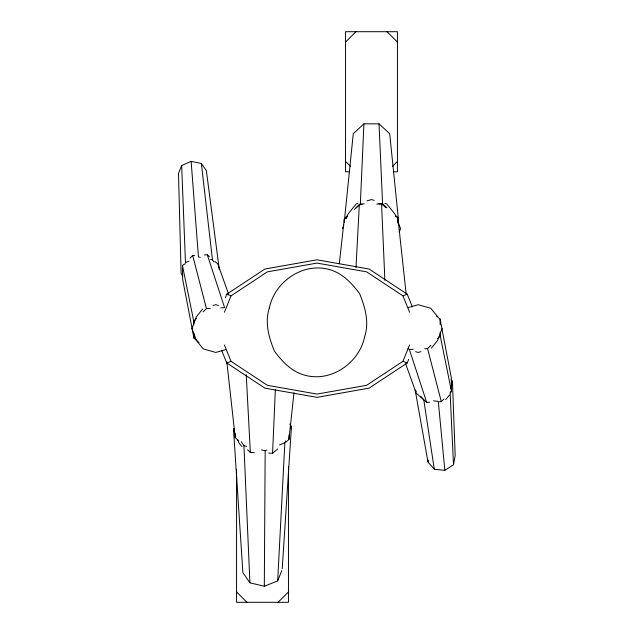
<?xml version="1.0" encoding="UTF-8"?>
<svg xmlns="http://www.w3.org/2000/svg" width="634" height="634" viewBox="0 0 634 634"><rect width="100%" height="100%" fill="white"/><g stroke="black" fill="none" stroke-linecap="round" stroke-linejoin="round"><path stroke-width="0.95" d="M234.311 428.743L233.581 430.557L242.877 572.55L249.907 582.82L264.315 586.26L265.171 450.758L266.962 450.037M238.685 441.018L235.254 437.65L235.42 433.807M268.705 453.136L272.572 453.27L275.362 389.538M285.934 442.056L288.906 439.56L289.112 434.758M356.062 207.825L360.35 203.863L363.924 123.844L379.021 123.836L389.696 133.687L398.326 218.365L398.326 223.255M264.315 586.26L277.676 580.863L284.856 442.801L285.585 440.987M355.991 267.651L359.319 204.687L362.22 204.584M282.217 568.793L291.45 426.476L289.817 424.083M288.906 439.56L293.986 392.739M339.301 263.76L344.222 219.515L346.964 216.82M451.194 379.774L452.422 381.185L455.172 455.624L453.508 464.714L444.854 470.349L434.282 469.231L427.974 462.02L428.307 460.205M450.497 391.725L450.148 393.635L453.508 464.714M451.02 388.848L452.422 381.185M342.423 228.652L343.81 225.022M346.243 218.659L347.979 214.126L356.205 203.934L358.004 203.419M399.158 232.282L400.545 228.652L397.772 221.385M442.096 328.586L437.531 340.513L431.389 348.129M219.301 269.624L206.359 170.617L201.366 163.477L191.135 161.369L181.665 165.514L178.495 173.494L181.118 273.571L182.695 275.822M184.732 264.457L185.461 262.635L181.665 165.514M290.721 428.291L291.45 426.476M277.676 580.863L281.805 570.632M225.292 297.814L226.758 294.2L264.901 269.022L317 259.813L369.099 269.022L407.242 294.2L412.385 306.864M224.412 312.205L231.053 295.832L267.382 271.859L317 263.086L366.618 271.859L402.947 295.832L409.588 312.205M224.412 344.959L231.053 361.332L267.382 385.306L317 394.079L366.618 385.306L402.947 361.332L409.588 344.959M221.615 350.301L226.758 362.965L264.901 388.143L317 397.352L369.099 388.143L407.242 362.965L408.708 359.351M202.611 309.035L196.469 316.651L191.904 328.586L196.469 340.513L203.229 348.89L215.774 352.449L225.633 349.651M445.694 399.658L449.324 395.164M345.538 42.082L355.92 31.7M392.589 166.267L397.431 161.424M278.08 602.3L288.462 591.918M198.997 342.542L193.941 338.12L182.647 279.269L182.481 265.638L183.844 264.283M189.97 258.204L192.696 255.494L194.646 255.399M193.782 324.941L193.735 321.176L196.405 318.522M203.094 311.88L206.438 308.568L210.258 308.378M424.693 348.74L427.562 348.597L430.906 345.284M437.595 338.643L440.265 335.988L440.218 332.224M439.354 401.766L441.304 401.671L444.03 398.96M450.156 392.882L451.519 391.527L451.353 377.896L440.059 319.045L436.446 315.883M354.517 209.402L359.319 204.687M363.924 123.844L353.265 133.711L344.634 218.397L347.487 215.75M272.572 453.27L277.771 448.912M185.461 262.635L188.924 261.113M279.483 444.973L284.856 442.801M226.758 362.965L231.053 361.332M402.947 295.832L407.242 294.2M366.991 200.867L371.484 199.591L374.179 200.36M213.087 305.477L215.774 304.716L218.468 305.477M408.367 307.514L418.226 304.716L430.771 308.275L437.531 316.651M420.913 351.688L418.226 352.449L415.532 351.688M204.394 254.931L207.31 254.789L209.402 256.611M220.783 307.87L224.61 307.68L207.31 254.789M407.947 348.224L409.39 349.485L413.217 349.294M405.649 363.845L416.229 393.238L426.69 402.376L429.606 402.233M376.707 204.069L381.541 203.894L385.995 207.635M349.31 171.806L345.538 171.806L345.538 31.7L397.431 31.7L397.431 171.806L393.659 171.806M360.35 203.863L364.217 203.855M378.72 203.847L382.587 203.847L386.883 207.809M247.609 449.783L250.351 452.478L254.218 452.621M433.458 400.854L438.284 401.362L444.854 470.349M200.312 257.333L198.442 256.944L191.135 161.369M210.591 259.457L212.461 259.845L214.038 262.104M241.205 441.708L243.931 445.686L246.705 446.344M261.477 449.878L265.171 450.758M384.965 203.419L386.764 203.934L394.99 214.126L396.036 216.844M226.758 294.2L231.053 295.832M402.947 361.332L407.242 362.965M395.648 215.734L397.875 217.605L406.125 293.685M214.981 261.485L217.771 263.926L228.684 294.239M395.465 215.726L398.326 218.365M387.049 31.7L397.431 42.082M345.538 161.424L350.38 166.267M236.569 591.918L246.951 602.3M416.387 391.36L415.159 389.95L427.974 462.02M420.707 396.305L423.789 399.832L434.282 469.231M241.95 446.685L239.01 443.039L237.623 439.41M233.581 430.557L234.667 432.15M233.455 428.513L234.501 431.239M409.39 349.485L426.69 402.376M427.562 348.597L441.304 401.671M192.696 255.494L206.438 308.568M440.265 335.988L451.519 391.527M182.481 265.638L193.735 321.176M201.366 163.477L212.461 259.845M226.837 361.951L235.254 437.65M246.246 374.749L250.351 452.478M379.021 123.836L382.587 203.847M381.541 203.894L384.893 280.371M243.931 445.686L249.907 582.82M397.875 217.605L398.12 223.366M344.222 219.515L344.349 222.399M440.059 319.045L440.131 324.695M193.885 333.413L193.941 338.12M288.462 466.917L288.462 602.3L236.569 602.3L236.569 469.746M269.331 308.037C264.576 322.508 268.864 337.407 274.363 350.998C281.964 361.19 290.792 370.866 303.306 374.765C330.148 383.285 359.209 363.425 364.669 336.678C369.424 322.199 365.136 307.308 359.637 293.708C352.036 283.525 343.208 273.848 330.694 269.941C303.852 261.422 274.791 281.29 269.331 308.037"/></g></svg>
